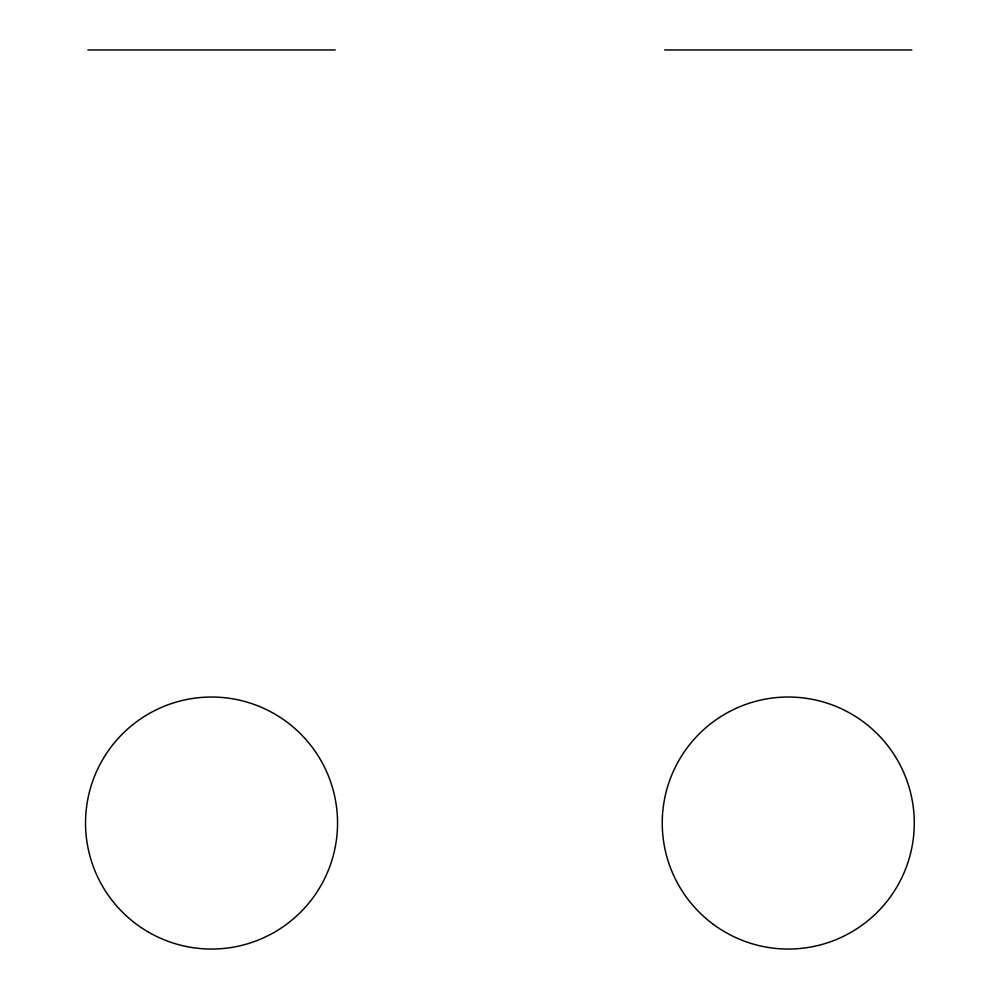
<?xml version="1.0" encoding="UTF-8"?>
<svg xmlns="http://www.w3.org/2000/svg" width="999" height="999" viewBox="0 0 999 999"><rect width="100%" height="100%" fill="white"/><g stroke="black" fill="none" stroke-linecap="round" stroke-linejoin="round"><path stroke-width="1.5" d="M87.875 49.95L335.202 49.95M664.697 49.95L911.825 49.95M148.539 932.167A126.011 126.011 0 0 0 337.55 823.039A126.011 126.011 0 0 0 148.539 713.91A126.011 126.011 0 0 0 148.539 932.167M713.361 924.375A126.011 126.011 0 0 0 913.473 837.237A126.011 126.011 0 0 0 737.949 707.504A126.011 126.011 0 0 0 713.361 924.375"/></g></svg>
